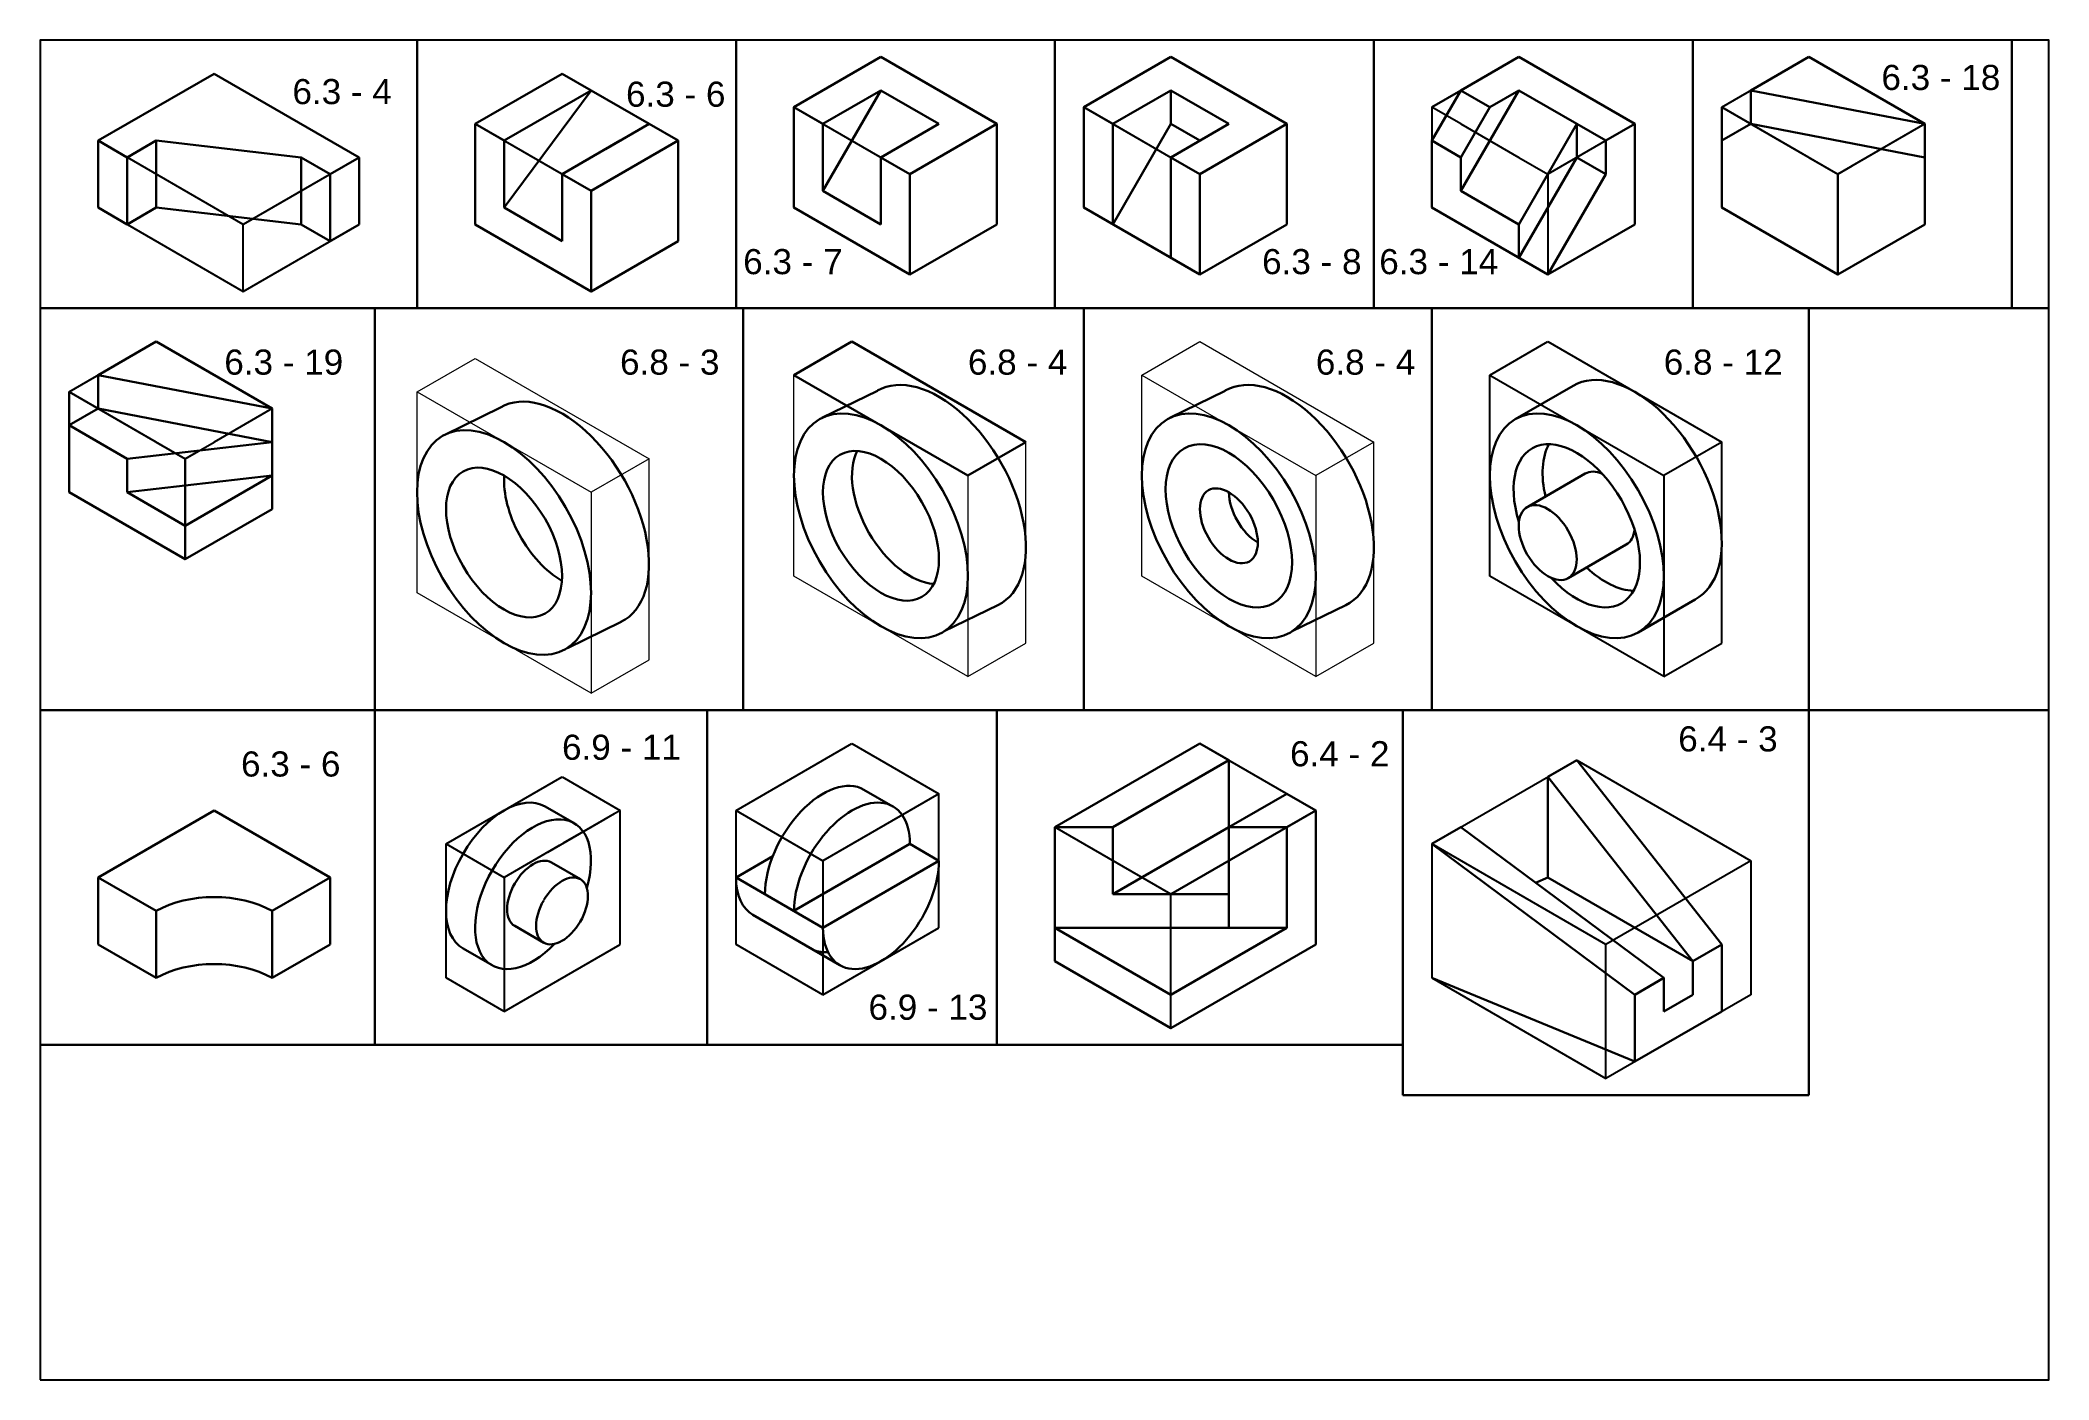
# Model space of a CAD drawing. Header units: millimetres. Extents: x 0 to 600, y 0 to 400.
import ezdxf

# ---------------------------------------------------------------- set-up
doc = ezdxf.new("R2010")
doc.units = ezdxf.units.MM
doc.styles.get("Standard").update_dxf_attribs({"font": 'arial.ttf'})

msp = doc.modelspace()

# ---------------------------------------------------------------- linework, layer by layer
at = {"lineweight": 30}
for p, q in [((112.58, 320), (112.58, 400)), ((207.85, 320), (207.85, 400)), ((207.85, 320), (207.85, 400)), ((303.11, 320), (303.11, 400)), ((398.37, 320), (398.37, 400)), ((493.63, 320), (493.63, 400)), ((588.9, 320), (588.9, 400)), ((17.32, 370), (51.96, 390)), ((51.96, 390), (95.26, 365)), ((129.9, 375), (155.88, 390)), ((155.88, 390), (190.53, 370)), ((225.17, 380), (251.15, 395)), ((251.15, 395), (285.79, 375)), ((259.81, 390), (277.13, 380)), ((311.77, 380), (337.75, 395)), ((337.75, 395), (372.39, 375)), ((346.41, 390), (363.73, 380)), ((424.35, 385), (441.67, 395)), ((441.67, 395), (476.31, 375)), ((450.33, 390), (467.65, 380)), ((510.95, 385), (528.28, 395)), ((528.28, 395), (562.92, 375)), ((138.56, 350), (164.54, 385)), ((155.88, 380), (164.54, 385)), ((164.54, 385), (181.87, 375)), ((251.15, 385), (233.83, 375)), ((251.15, 385), (233.83, 355)), ((251.15, 385), (268.47, 375)), ((320.43, 375), (337.75, 385)), ((337.75, 385), (355.07, 375)), ((337.75, 385), (337.75, 375)), ((415.69, 370), (424.35, 385)), ((433.01, 380), (424.35, 385)), ((424.35, 355), (441.67, 385)), ((433.01, 380), (441.67, 385)), ((441.67, 385), (467.65, 370)), ((562.92, 375), (510.95, 385)), ((510.95, 375), (510.95, 385)), ((155.88, 380), (138.56, 370)), ((225.17, 380), (225.17, 350)), ((233.83, 375), (225.17, 380)), ((311.77, 380), (311.77, 350)), ((320.43, 375), (311.77, 380)), ((424.35, 365), (433.01, 380)), ((129.9, 375), (129.9, 345)), ((138.56, 370), (129.9, 375)), ((181.87, 375), (168.87, 367.5)), ((233.83, 375), (233.83, 355)), ((251.15, 365), (268.47, 375)), ((285.79, 375), (259.81, 360)), ((285.79, 375), (285.79, 345)), ((320.43, 345), (320.43, 375)), ((337.75, 375), (320.43, 345)), ((355.07, 375), (337.75, 365)), ((337.75, 375), (346.41, 370)), ((372.39, 375), (346.41, 360)), ((372.39, 375), (372.39, 345)), ((441.67, 345), (458.99, 375)), ((467.65, 370), (458.99, 375)), ((458.99, 365), (458.99, 375)), ((458.99, 375), (467.65, 370)), ((476.31, 375), (467.65, 370)), ((476.31, 375), (476.31, 345)), ((510.95, 375), (502.29, 370)), ((562.92, 365), (510.95, 375)), ((562.92, 375), (562.92, 365)), ((562.92, 375), (562.92, 365)), ((17.32, 350), (17.32, 370)), ((17.32, 370), (25.98, 365)), ((17.32, 350), (17.32, 370)), ((25.98, 365), (34.64, 370)), ((34.64, 370), (77.94, 365)), ((34.64, 350), (34.64, 370)), ((138.56, 370), (138.56, 350)), ((155.88, 360), (173.21, 370)), ((190.53, 370), (164.54, 355)), ((190.53, 370), (190.53, 340)), ((415.69, 370), (415.69, 350)), ((415.69, 370), (424.35, 365)), ((467.65, 370), (467.65, 360)), ((467.65, 370), (467.65, 360)), ((502.29, 370), (502.29, 350)), ((25.98, 365), (25.98, 345)), ((86.6, 360), (77.94, 365)), ((77.94, 345), (77.94, 365)), ((95.26, 365), (86.6, 360)), ((86.6, 360), (86.6, 340)), ((95.26, 345), (95.26, 365)), ((164.54, 355), (155.88, 360)), ((155.88, 340), (155.88, 360)), ((259.81, 360), (251.15, 365)), ((251.15, 345), (251.15, 365)), ((259.81, 330), (259.81, 360)), ((346.41, 360), (337.75, 365)), ((337.75, 335), (337.75, 365)), ((346.41, 330), (346.41, 360)), ((424.35, 365), (424.35, 355)), ((458.99, 365), (441.67, 335)), ((441.67, 335), (458.99, 365)), ((467.65, 360), (450.33, 330)), ((467.65, 360), (458.99, 365)), ((562.92, 365), (562.92, 360)), ((562.92, 360), (562.92, 345)), ((164.54, 325), (164.54, 355)), ((233.83, 355), (251.15, 345)), ((424.35, 355), (441.67, 345)), ((25.98, 345), (17.32, 350)), ((25.98, 345), (34.64, 350)), ((34.64, 350), (77.94, 345)), ((138.56, 350), (155.88, 340)), ((225.17, 350), (259.81, 330)), ((311.77, 350), (346.41, 330)), ((415.69, 350), (450.33, 330)), ((502.29, 350), (536.94, 330)), ((86.6, 340), (77.94, 345)), ((86.6, 340), (95.26, 345)), ((129.9, 345), (164.54, 325)), ((285.79, 345), (259.81, 330)), ((372.39, 345), (346.41, 330)), ((441.67, 345), (441.67, 335)), ((441.67, 345), (441.67, 335)), ((441.67, 335), (441.67, 345)), ((441.67, 345), (441.67, 335)), ((476.31, 345), (450.33, 330)), ((562.92, 345), (536.94, 330)), ((190.53, 340), (164.54, 325)), ((450.33, 330), (441.67, 335)), ((441.67, 335), (450.33, 330)), ((450.33, 330), (441.67, 335)), ((0, 320), (112.58, 320)), ((95.26, 320), (207.85, 320)), ((100, 320), (100, 200)), ((112.58, 320), (207.85, 320)), ((207.85, 320), (303.11, 320)), ((210, 315), (210, 320)), ((303.11, 320), (398.37, 320)), ((311.77, 205), (311.77, 320)), ((398.37, 320), (493.63, 320)), ((415.69, 200), (415.69, 320)), ((493.63, 320), (588.9, 320)), ((510.95, 320), (600, 320)), ((528.28, 200), (528.28, 320)), ((210, 200), (210, 315)), ((17.32, 300), (34.64, 310)), ((34.64, 310), (69.28, 290)), ((225.17, 300), (242.49, 310)), ((242.49, 310), (294.45, 280)), ((69.28, 290), (17.32, 300)), ((17.32, 290), (17.32, 300)), ((277.13, 270), (225.17, 300)), ((250.09, 295.35), (233.5, 287.21)), ((354.01, 295.35), (337.42, 287.21)), ((440.59, 286.8), (457.94, 296.82)), ((17.32, 290), (8.66, 285)), ((69.28, 280), (17.32, 290)), ((69.28, 290), (69.28, 280)), ((69.28, 290), (69.28, 280)), ((69.28, 280), (69.28, 290)), ((137.5, 290.35), (120.92, 282.21)), ((8.66, 285), (8.66, 265)), ((25.98, 275), (8.66, 285)), ((69.28, 280), (25.98, 275)), ((69.28, 280), (69.28, 275)), ((69.28, 270), (69.28, 280)), ((294.45, 280), (277.13, 270)), ((25.98, 275), (25.98, 265)), ((25.98, 265), (25.98, 275)), ((25.98, 265), (69.28, 270)), ((69.28, 270), (43.3, 255)), ((69.28, 275), (69.28, 260)), ((443.65, 260.22), (461.52, 270.6)), ((8.66, 265), (43.3, 245)), ((43.3, 255), (25.98, 265)), ((69.28, 260), (43.3, 245)), ((456.46, 239.39), (473.78, 249.39)), ((270.05, 223.5), (286.08, 231.32)), ((311.77, 230), (311.77, 200)), ((373.97, 223.5), (390, 231.32)), ((494.4, 233.02), (477.37, 223.18)), ((157.47, 218.5), (173.5, 226.32)), ((528.28, 105), (528.28, 205)), ((100, 200), (0, 200)), ((0, 200), (210, 200)), ((100, 200), (100, 100)), ((199.19, 100), (199.19, 200)), ((207.85, 200), (415.69, 200)), ((285.79, 100), (285.79, 200)), ((398.37, 200), (600, 200)), ((407.03, 100), (407.03, 200)), ((303.11, 165), (346.41, 190)), ((346.41, 190), (355.07, 185)), ((355.07, 185), (320.43, 165)), ((355.07, 185), (355.07, 165)), ((407.03, 85), (407.03, 185)), ((450.33, 180), (458.99, 185)), ((493.63, 125), (450.33, 180)), ((450.33, 180), (450.33, 160)), ((458.99, 185), (502.29, 130)), ((528.28, 85), (528.28, 185)), ((246.07, 176.21), (254.73, 171.21)), ((372.39, 175), (355.07, 165)), ((381.05, 170), (372.39, 175)), ((17.32, 150), (51.96, 170)), ((86.6, 150), (51.96, 170)), ((150.81, 171.21), (159.47, 166.21)), ((381.05, 170), (372.39, 165)), ((381.05, 130), (381.05, 170)), ((320.43, 165), (303.11, 165)), ((303.11, 165), (303.11, 135)), ((320.43, 165), (320.43, 145)), ((320.43, 145), (355.07, 165)), ((355.07, 165), (372.39, 165)), ((355.07, 165), (355.07, 135)), ((372.39, 165), (372.39, 145)), ((415.69, 160), (424.35, 165)), ((484.97, 120), (424.35, 165)), ((207.85, 150), (218.83, 156.34)), ((225.17, 140), (259.81, 160)), ((259.81, 160), (268.47, 155)), ((259.81, 160), (268.47, 155)), ((415.69, 160), (476.31, 115)), ((450.33, 160), (450.33, 150)), ((17.32, 130), (17.32, 150)), ((34.64, 140), (17.32, 150)), ((17.32, 150), (34.64, 140)), ((69.28, 140), (86.6, 150)), ((86.6, 130), (86.6, 150)), ((152.7, 154.48), (161.36, 149.48)), ((207.85, 150), (233.83, 135)), ((268.47, 155), (233.83, 135)), ((450.33, 150), (446.69, 148.42)), ((450.33, 150), (493.63, 125)), ((225.17, 140), (216.51, 145)), ((320.43, 145), (355.07, 145)), ((372.39, 145), (372.39, 135)), ((34.64, 120), (34.64, 140)), ((69.28, 120), (69.28, 140)), ((212.92, 138.79), (238.9, 123.79)), ((141.75, 135.52), (150.41, 130.52)), ((303.11, 135), (303.11, 125)), ((303.11, 135), (337.75, 115)), ((303.11, 135), (372.39, 135)), ((372.39, 135), (337.75, 115)), ((17.32, 130), (34.64, 120)), ((69.28, 120), (86.6, 130)), ((126.32, 128.79), (134.98, 123.79)), ((337.75, 105), (381.05, 130)), ((493.63, 125), (502.29, 130)), ((502.29, 130), (493.63, 125)), ((502.29, 130), (502.29, 120)), ((303.11, 125), (337.75, 105)), ((476.31, 95), (415.69, 120)), ((476.31, 115), (484.97, 120)), ((484.97, 120), (484.97, 110)), ((493.63, 115), (493.63, 125)), ((502.29, 120), (502.29, 110)), ((476.31, 115), (476.31, 95)), ((484.97, 110), (493.63, 115)), ((502.29, 110), (476.31, 95)), ((100, 100), (0, 100)), ((100, 100), (199.19, 100)), ((199.19, 100), (285.79, 100)), ((285.79, 100), (372.39, 100)), ((320.43, 100), (407.03, 100)), ((407.03, 85), (493.63, 85)), ((441.67, 85), (528.28, 85))]:
    msp.add_line(p, q, dxfattribs=at)
at = {"lineweight": -3}
for p, q in [((17.32, 370), (51.96, 390)), ((51.96, 390), (95.26, 365)), ((60.62, 345), (17.32, 370)), ((17.32, 370), (17.32, 350)), ((95.26, 365), (60.62, 345)), ((95.26, 345), (95.26, 365)), ((17.32, 350), (60.62, 325)), ((60.62, 325), (60.62, 345)), ((60.62, 325), (95.26, 345))]:
    msp.add_line(p, q, dxfattribs=at)
for p, q in [((129.9, 375), (155.88, 390)), ((155.88, 390), (190.53, 370)), ((225.17, 380), (251.15, 395)), ((251.15, 395), (285.79, 375)), ((311.77, 380), (337.75, 395)), ((337.75, 395), (372.39, 375)), ((424.35, 385), (441.67, 395)), ((441.67, 395), (476.31, 375)), ((502.29, 380), (528.28, 395)), ((502.29, 380), (528.28, 395)), ((528.28, 395), (562.92, 375)), ((528.28, 395), (562.92, 375)), ((536.94, 390), (554.26, 380)), ((415.69, 380), (424.35, 385)), ((424.35, 385), (415.69, 380)), ((225.17, 350), (225.17, 380)), ((225.17, 380), (259.81, 360)), ((311.77, 350), (311.77, 380)), ((311.77, 380), (333.42, 367.5)), ((424.35, 375), (415.69, 380)), ((415.69, 380), (415.69, 370)), ((502.29, 350), (502.29, 380)), ((502.29, 380), (536.94, 360)), ((502.29, 380), (502.29, 350)), ((528.28, 365), (502.29, 380)), ((129.9, 345), (129.9, 375)), ((129.9, 375), (164.54, 355)), ((285.79, 375), (259.81, 360)), ((285.79, 345), (285.79, 375)), ((320.43, 375), (337.75, 365)), ((372.39, 375), (346.41, 360)), ((372.39, 345), (372.39, 375)), ((424.35, 375), (441.67, 365)), ((476.31, 375), (450.33, 360)), ((476.31, 345), (476.31, 375)), ((562.92, 375), (536.94, 360)), ((562.92, 375), (541.27, 362.5)), ((562.92, 345), (562.92, 375)), ((562.92, 375), (562.92, 345)), ((190.53, 370), (164.54, 355)), ((190.53, 340), (190.53, 370)), ((415.69, 350), (415.69, 370)), ((259.81, 360), (259.81, 330)), ((337.75, 365), (346.41, 360)), ((346.41, 360), (346.41, 330)), ((441.67, 365), (450.33, 360)), ((450.33, 360), (450.33, 330)), ((528.28, 365), (536.94, 360)), ((536.94, 360), (541.27, 362.5)), ((536.94, 360), (536.94, 330)), ((536.94, 350), (536.94, 360)), ((164.54, 355), (164.54, 325)), ((536.94, 330), (536.94, 355)), ((536.94, 350), (536.94, 355)), ((259.81, 330), (225.17, 350)), ((346.41, 330), (311.77, 350)), ((450.33, 330), (415.69, 350)), ((536.94, 330), (502.29, 350)), ((502.29, 350), (536.94, 330)), ((164.54, 325), (129.9, 345)), ((259.81, 330), (285.79, 345)), ((346.41, 330), (372.39, 345)), ((450.33, 330), (476.31, 345)), ((536.94, 330), (562.92, 345)), ((562.92, 345), (536.94, 330)), ((164.54, 325), (190.53, 340)), ((8.66, 295), (34.64, 310)), ((8.66, 295), (34.64, 310)), ((34.64, 310), (69.28, 290)), ((34.64, 310), (69.28, 290)), ((43.3, 305), (60.62, 295)), ((8.66, 265), (8.66, 295)), ((8.66, 295), (43.3, 275)), ((8.66, 295), (8.66, 265)), ((34.64, 280), (8.66, 295)), ((69.28, 290), (51.96, 280)), ((69.28, 290), (51.96, 280)), ((69.28, 260), (69.28, 290)), ((69.28, 290), (69.28, 260)), ((34.64, 280), (43.3, 275)), ((43.3, 275), (51.96, 280)), ((43.3, 275), (47.63, 277.5)), ((43.3, 275), (43.3, 245)), ((43.3, 265), (43.3, 275)), ((43.3, 245), (43.3, 270)), ((43.3, 265), (43.3, 270)), ((43.3, 245), (8.66, 265)), ((8.66, 265), (43.3, 245)), ((43.3, 245), (69.28, 260)), ((69.28, 260), (43.3, 245))]:
    msp.add_line(p, q)
at = {"color": 40, "lineweight": 0, "true_color": 0xf8d731}
for p, q in [((225.17, 300), (242.49, 310)), ((242.49, 310), (294.45, 280)), ((329.09, 300), (346.41, 310)), ((346.41, 310), (398.37, 280)), ((112.58, 295), (129.9, 305)), ((129.9, 305), (181.87, 275)), ((225.17, 240), (225.17, 300)), ((225.17, 300), (277.13, 270)), ((329.09, 240), (329.09, 300)), ((329.09, 300), (381.05, 270)), ((112.58, 235), (112.58, 295)), ((112.58, 295), (164.54, 265)), ((294.45, 280), (277.13, 270)), ((294.45, 220), (294.45, 280)), ((398.37, 280), (381.05, 270)), ((398.37, 220), (398.37, 280)), ((181.87, 275), (164.54, 265)), ((181.87, 215), (181.87, 275)), ((277.13, 270), (277.13, 210)), ((381.05, 270), (381.05, 210)), ((164.54, 265), (164.54, 205)), ((277.13, 210), (225.17, 240)), ((381.05, 210), (329.09, 240)), ((164.54, 205), (112.58, 235)), ((277.13, 210), (294.45, 220)), ((381.05, 210), (398.37, 220)), ((164.54, 205), (181.87, 215))]:
    msp.add_line(p, q, dxfattribs=at)
at = {"color": 40, "true_color": 0xf8d731}
for p, q in [((433.01, 300), (450.33, 310)), ((450.33, 310), (502.29, 280)), ((433.01, 240), (433.01, 300)), ((433.01, 300), (484.97, 270)), ((502.29, 280), (484.97, 270)), ((502.29, 220), (502.29, 280)), ((484.97, 270), (484.97, 210)), ((484.97, 210), (433.01, 240)), ((484.97, 210), (502.29, 220)), ((415.69, 160), (458.99, 185)), ((458.99, 185), (510.95, 155)), ((467.65, 130), (415.69, 160)), ((415.69, 160), (415.69, 120)), ((510.95, 155), (467.65, 130)), ((510.95, 155), (510.95, 115)), ((467.65, 90), (467.65, 130)), ((415.69, 120), (467.65, 90)), ((510.95, 115), (467.65, 90)), ((467.65, 90), (467.65, 110))]:
    msp.add_line(p, q, dxfattribs=at)
at = {"color": 41, "true_color": 0xf4ee51}
for p, q in [((433.01, 300), (450.33, 310)), ((450.33, 310), (502.29, 280)), ((433.01, 240), (433.01, 300)), ((433.01, 300), (484.97, 270)), ((502.29, 280), (484.97, 270)), ((502.29, 220), (502.29, 280)), ((484.97, 270), (484.97, 210)), ((484.97, 210), (433.01, 240)), ((484.97, 210), (502.29, 220))]:
    msp.add_line(p, q, dxfattribs=at)
at = {"color": 2}
for p, q in [((207.85, 170), (242.49, 190)), ((242.49, 190), (268.47, 175)), ((303.11, 165), (346.41, 190)), ((346.41, 190), (381.05, 170)), ((121.24, 160), (155.88, 180)), ((155.88, 180), (173.21, 170)), ((268.47, 175), (233.83, 155)), ((268.47, 140), (268.47, 175)), ((173.21, 170), (156.24, 160.2)), ((171.49, 169.01), (162.22, 163.66)), ((173.21, 130), (173.21, 170)), ((207.85, 130), (207.85, 170)), ((207.85, 170), (233.83, 155)), ((381.05, 170), (337.75, 145)), ((337.75, 145), (381.05, 170)), ((381.05, 170), (337.75, 145)), ((168.52, 167.3), (151.55, 157.5)), ((303.11, 125), (303.11, 165)), ((337.75, 145), (303.11, 165)), ((303.11, 165), (303.11, 165)), ((121.24, 120), (121.24, 160)), ((121.24, 160), (138.56, 150)), ((155.03, 159.51), (138.56, 150)), ((138.56, 150), (138.56, 110)), ((233.83, 155), (233.83, 115)), ((268.47, 135), (268.47, 150)), ((337.75, 105), (337.75, 145)), ((233.83, 115), (268.47, 135)), ((138.56, 110), (173.21, 130)), ((233.83, 115), (207.85, 130)), ((381.05, 130), (337.75, 105)), ((138.56, 110), (121.24, 120)), ((303.11, 125), (337.75, 105))]:
    msp.add_line(p, q, dxfattribs=at)
at = {"color": 2, "true_color": 0xf1eb1f}
msp.add_line((381.05, 130), (381.05, 170), dxfattribs=at)
msp.add_lwpolyline([(0, 0), (600, 0), (600, 400), (0, 400)], close=True)
at = {"lineweight": 30}
for centre, major_axis, start_param, end_param in [((476.31, 265), (18.37, -31.82), 6.267533, 9.424779), ((155.88, 258.54), (18.37, -31.82), 6.242668, 9.42539), ((268.47, 263.54), (18.37, -31.82), 6.242668, 9.42539), ((372.39, 263.54), (18.37, -31.82), 6.242668, 9.42539), ((268.47, 263.54), (12.25, -21.21), 9.600077, 9.612304), ((363.73, 260), (13.35, -23.12), 9.048018, 9.051147), ((372.39, 263.54), (12.25, -21.21), 9.600077, 9.612304), ((467.65, 260), (13.35, -23.12), 9.048018, 9.051147), ((155.88, 258.54), (12.25, -21.21), 9.600077, 9.612304), ((259.81, 260), (12.25, -21.21), 3.50296, 5.921818), ((458.99, 255), (13.35, -23.12), 5.081154, 10.626809), ((467.65, 260), (13.35, -23.12), 3.472015, 4.237278), ((476.31, 265), (18.37, -31.82), 10.231233, 10.252762), ((467.65, 260), (6.12, -10.61), 2.474482, 3.143161), ((155.88, 258.54), (12.25, -21.21), 10.137166, 11.778308), ((363.73, 260), (6.12, -10.61), 3.926991, 5.497787), ((467.65, 260), (6.12, -10.61), 6.283185, 6.950296), ((268.47, 263.54), (12.25, -21.21), 6.019985, 6.021386), ((363.73, 260), (13.35, -23.12), 6.656816, 6.659946), ((372.39, 263.54), (12.25, -21.21), 6.019985, 6.021386), ((467.65, 260), (13.35, -23.12), 5.189069, 5.952763), ((467.65, 260), (13.35, -23.12), 6.656816, 6.659946), ((155.88, 258.54), (12.25, -21.21), 6.019985, 6.021386), ((476.31, 265), (18.37, -31.82), 5.455201, 5.476731), ((138.56, 150), (-12.25, -21.21), 3.141593, 6.283185), ((233.83, 155), (-12.25, -21.21), 3.141593, 5.497787), ((242.49, 150), (-12.25, -21.21), 2.356194, 5.497787), ((147.22, 145), (-12.25, -21.21), 1.975121, 7.449657), ((147.22, 145), (-5.47, -9.48), 3.141593, 6.283185), ((155.88, 140), (-5.47, -9.48), 4.712389, 10.983873), ((225.17, 160), (-12.25, -21.21), 5.497787, 6.283185), ((251.15, 145), (-12.25, -21.21), 5.497787, 8.63938), ((51.96, 130), (-24.49, 0), 3.926991, 5.497787), ((242.49, 150), (-12.25, -21.21), 6.283185, 6.644552), ((51.96, 110), (-24.49, 0), 3.926991, 5.497787)]:
    msp.add_ellipse(centre, major_axis=major_axis, ratio=0.57735, start_param=start_param, end_param=end_param, dxfattribs=at)
for centre, major_axis in [((251.15, 255), (18.37, -31.82)), ((355.07, 255), (18.37, -31.82)), ((458.99, 255), (18.37, -31.82)), ((138.56, 250), (18.37, -31.82)), ((355.07, 255), (13.35, -23.12)), ((251.15, 255), (12.25, -21.21)), ((138.56, 250), (12.25, -21.21)), ((355.07, 255), (6.12, -10.61)), ((450.33, 250), (6.12, -10.61))]:
    msp.add_ellipse(centre, major_axis=major_axis, ratio=0.57735, dxfattribs=at)

# ---------------------------------------------------------------- texts
at = {"color": 240, "lineweight": 30, "true_color": 0xed1f24}
for s, p in [('6.3 - 18', (550, 385.13)), ('6.3 - 4', (75.35, 380.9)), ('6.3 - 6', (175, 380.13)), ('6.3 - 7', (210, 330.13)), ('6.3 - 8', (365, 330.13)), ('6.3 - 14', (400, 330.13)), ('6.3 - 19', (55, 300.13)), ('6.8 - 3', (173.21, 300.13)), ('6.8 - 4', (277.13, 300.13)), ('6.8 - 4', (381.05, 300.13)), ('6.8 - 12', (484.97, 300.13)), ('6.9 - 11', (155.88, 185.13)), ('6.4 - 3', (489.3, 187.63)), ('6.3 - 6', (60, 180.13)), ('6.4 - 2', (373.35, 183.19)), ('6.9 - 13', (247.43, 107.51))]:
    msp.add_text(s, height=7.5, dxfattribs=at).set_placement(p)

doc.saveas('drawing.dxf')
